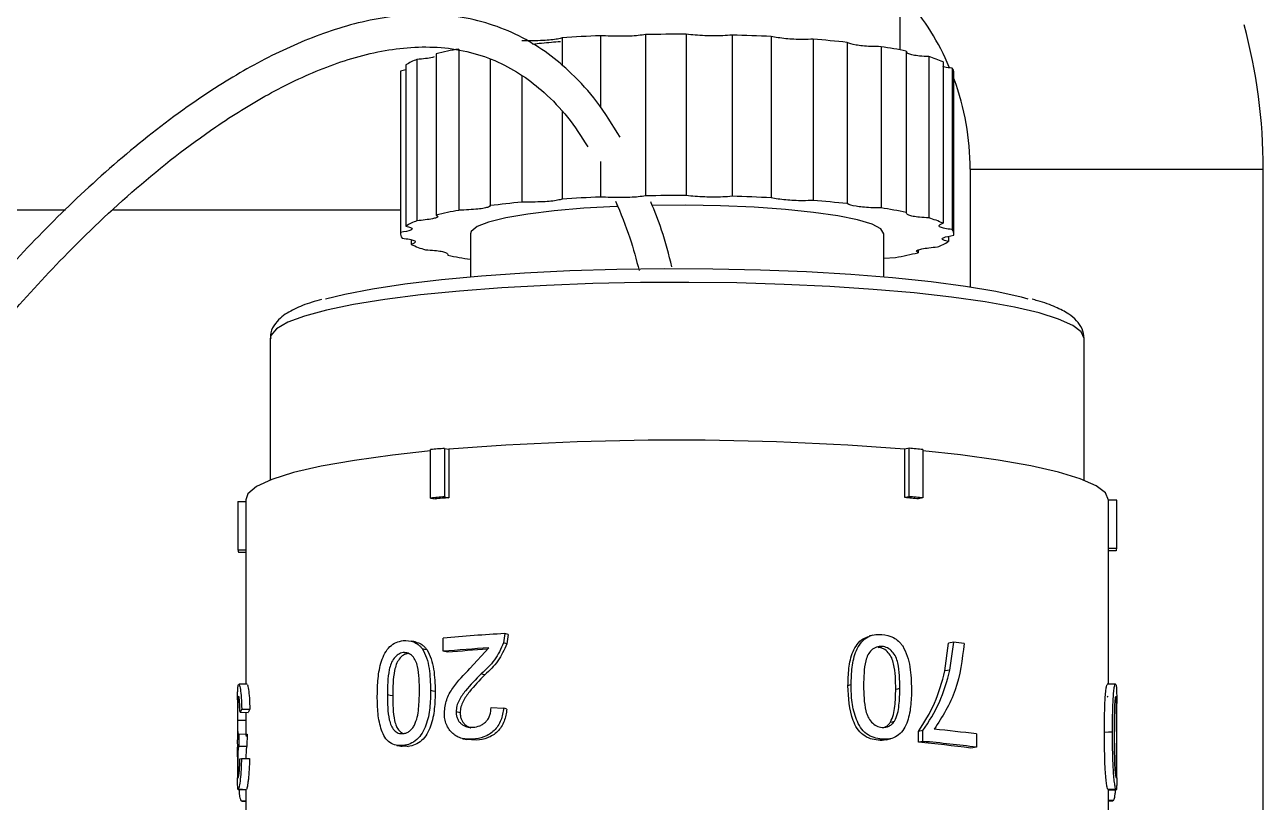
# Model space of a CAD drawing. Extents: x 75 to 2075, y 25 to 1460.
# Drawn here: x 436.7 to 531.8, y 1102.7 to 1162.4 of the extents above; entities that cross this region are included whole.
import ezdxf

# ---------------------------------------------------------------- set-up
doc = ezdxf.new("R2010")
doc.units = 0
doc.header["$LTSCALE"] = 5
doc.linetypes.add('SLD-KATı', pattern=[0])
doc.layers.get('0').update_dxf_attribs({"linetype": 'CONTINUOUS'})

msp = doc.modelspace()

# ---------------------------------------------------------------- linework, layer by layer
at = {"color": 7, "linetype": 'SLD-KATı'}
for p, q in [((503.877, 1160.478), (503.877, 1163.74)), ((477.928, 1161.411), (477.928, 1159.263)), ((480.857, 1161.561), (480.857, 1156.066)), ((484.334, 1161.657), (484.334, 1149.278)), ((487.455, 1161.675), (487.455, 1149.295)), ((490.976, 1161.618), (490.976, 1149.238)), ((493.983, 1161.501), (493.983, 1149.121)), ((497.205, 1161.296), (497.205, 1148.917)), ((499.804, 1161.057), (499.804, 1148.677)), ((468.251, 1160.183), (468.251, 1147.803)), ((469.627, 1160.49), (469.627, 1160.478)), ((469.983, 1160.543), (469.983, 1148.163)), ((502.411, 1160.724), (502.411, 1148.345)), ((504.347, 1160.386), (504.347, 1148.006)), ((465.926, 1159.322), (465.926, 1146.942)), ((466.77, 1159.738), (466.77, 1147.358)), ((472.386, 1159.759), (472.386, 1148.523)), ((506.083, 1159.958), (506.083, 1147.578)), ((507.168, 1159.553), (507.168, 1147.173)), ((465.502, 1158.738), (465.502, 1146.358)), ((465.926, 1158.938), (465.514, 1158.835)), ((465.514, 1158.835), (465.514, 1146.455)), ((474.837, 1158.522), (474.837, 1148.791)), ((507.864, 1159.072), (507.864, 1146.692)), ((508.002, 1146.358), (508.002, 1158.738)), ((477.928, 1155.737), (477.928, 1149.031)), ((480.857, 1151.923), (480.857, 1149.181)), ((509.252, 1151.317), (509.252, 1142.293)), ((531.752, 1071.729), (531.752, 1151.317)), ((359.877, 1148.192), (439.793, 1148.192)), ((443.48, 1148.192), (465.502, 1148.192)), ((466.336, 1145.908), (466.336, 1145.543)), ((470.877, 1146.358), (470.877, 1143.069)), ((502.627, 1143.069), (502.627, 1146.358)), ((507.578, 1146.157), (507.578, 1145.774)), ((505.254, 1145.075), (505.254, 1144.912)), ((502.627, 1144.495), (503.522, 1144.553)), ((455.502, 1138.311), (455.502, 1127.45)), ((518.002, 1127.45), (518.002, 1138.311)), ((467.824, 1126.081), (467.824, 1129.795)), ((468.892, 1129.891), (468.892, 1126.177)), ((468.892, 1129.891), (469.223, 1129.818)), ((469.223, 1129.818), (469.223, 1126.104)), ((504.558, 1129.896), (504.228, 1129.823)), ((504.228, 1126.109), (504.228, 1129.823)), ((504.558, 1126.182), (504.558, 1129.896)), ((505.627, 1129.8), (505.627, 1126.086)), ((453.627, 1125.931), (453.627, 1111.787)), ((467.824, 1126.081), (468.175, 1126.01)), ((468.892, 1126.177), (469.223, 1126.104)), ((504.558, 1126.182), (504.228, 1126.109)), ((505.627, 1126.086), (505.277, 1126.015)), ((519.877, 1111.79), (519.877, 1125.931)), ((520.502, 1125.913), (519.877, 1125.914)), ((520.502, 1122.199), (520.502, 1125.913)), ((453.012, 1125.816), (453.627, 1125.818)), ((453.012, 1125.816), (453.012, 1122.102)), ((453.012, 1122.102), (453.627, 1122.104)), ((520.502, 1122.199), (519.877, 1122.2)), ((453.068, 1121.926), (453.627, 1121.931)), ((520.473, 1122.023), (519.877, 1122.027)), ((473.524, 1115.675), (473.423, 1114.962)), ((473.769, 1115.595), (473.524, 1115.675)), ((473.769, 1115.595), (473.67, 1114.882)), ((468.791, 1114.313), (468.791, 1115.332)), ((470.843, 1113.003), (472.296, 1114.579)), ((473.67, 1114.882), (473.423, 1114.962)), ((507.314, 1112.811), (507.592, 1114.941)), ((507.985, 1115.009), (507.592, 1114.941)), ((507.702, 1112.879), (507.985, 1115.009)), ((469.123, 1114.24), (468.791, 1114.313)), ((520.501, 1110.748), (520.502, 1110.297)), ((453.002, 1110.6), (453.002, 1107.518)), ((453.317, 1109.877), (453.19, 1109.631)), ((453.936, 1109.865), (453.812, 1109.622)), ((472.471, 1110.005), (473.427, 1109.962)), ((520.502, 1104.609), (520.502, 1110.297)), ((453.19, 1109.631), (453.812, 1109.622)), ((453.631, 1109.624), (453.63, 1109.038)), ((470.092, 1109.595), (469.778, 1109.67)), ((453.059, 1107.772), (453.105, 1107.973)), ((453.105, 1107.973), (453.097, 1107.041)), ((453.105, 1107.973), (453.728, 1107.967)), ((453.728, 1107.967), (453.72, 1107.035)), ((505.626, 1108.228), (505.276, 1108.156)), ((505.276, 1107.331), (505.276, 1108.156)), ((505.626, 1107.403), (505.626, 1108.228)), ((509.727, 1107.972), (509.727, 1106.953)), ((453.097, 1107.041), (453.086, 1107.032)), ((453.086, 1107.032), (453.709, 1107.026)), ((453.097, 1107.041), (453.72, 1107.035)), ((453.72, 1107.035), (453.709, 1107.026)), ((466.104, 1107.014), (465.637, 1107.034)), ((471.352, 1107.488), (470.566, 1107.55)), ((505.626, 1107.403), (505.276, 1107.331)), ((509.727, 1106.953), (509.301, 1106.889)), ((453.002, 1106.212), (453.002, 1104.605)), ((453.18, 1106.049), (453.303, 1106.092)), ((453.303, 1106.092), (453.923, 1106.08)), ((453.627, 1103.698), (453.627, 1098.076)), ((453.692, 1103.719), (453.665, 1103.73)), ((519.841, 1103.7), (519.816, 1103.711)), ((519.877, 1098.076), (519.877, 1103.683)), ((453.275, 1102.839), (453.344, 1102.83)), ((453.343, 1102.811), (453.627, 1102.817)), ((520.188, 1102.893), (520.256, 1102.869))]:
    msp.add_line(p, q, dxfattribs=at)
at = {"color": 8, "linetype": 'SLD-KATı'}
msp.add_line((509.252, 1151.317), (531.752, 1151.317), dxfattribs=at)
at = {"color": 7, "linetype": 'SLD-KATı', "flags": 128}
for points in [[(465.514, 1158.835), (465.505, 1158.781), (465.502, 1158.738)], [(482.143, 1148.459), (482.089, 1148.456), (479.592, 1148.317), (477.3, 1148.122), (475.281, 1147.875), (473.591, 1147.585), (472.28, 1147.26), (471.386, 1146.909), (470.933, 1146.542), (470.877, 1146.358)], [(502.627, 1146.36), (502.396, 1146.731), (501.715, 1147.091), (500.604, 1147.43), (499.094, 1147.739), (497.229, 1148.007), (495.063, 1148.228), (492.657, 1148.396), (490.082, 1148.504), (487.411, 1148.551), (484.828, 1148.537)], [(459.764, 1141.361), (461.231, 1141.73), (463.362, 1142.147), (465.848, 1142.525), (468.65, 1142.857), (471.727, 1143.14), (475.032, 1143.368), (478.515, 1143.538), (482.122, 1143.648), (485.8, 1143.696), (489.492, 1143.68), (493.142, 1143.603), (496.696, 1143.463), (500.099, 1143.265), (503.299, 1143.01), (506.249, 1142.702), (508.903, 1142.347), (511.222, 1141.949), (513.169, 1141.515), (513.686, 1141.376)], [(467.824, 1129.691), (464.901, 1129.374), (461.967, 1128.97), (459.421, 1128.519), (457.301, 1128.028), (455.64, 1127.504), (454.465, 1126.955), (453.794, 1126.39), (453.627, 1125.931)], [(519.877, 1125.914), (519.644, 1126.474), (518.916, 1127.027), (517.705, 1127.562), (516.03, 1128.074), (513.914, 1128.553), (511.391, 1128.993), (508.497, 1129.387), (505.627, 1129.696)], [(467.173, 1114.518), (467.354, 1114.483), (467.535, 1114.448)], [(502.187, 1114.619), (502.333, 1114.657), (502.478, 1114.695)], [(466.104, 1114.147), (465.909, 1114.181), (465.714, 1114.215)], [(471.991, 1112.509), (471.851, 1112.547), (471.712, 1112.586)], [(507.702, 1112.879), (507.508, 1112.845), (507.314, 1112.811)], [(453.733, 1111.786), (453.422, 1111.789), (453.111, 1111.792)], [(500.114, 1111.746), (499.991, 1111.707), (499.867, 1111.667)], [(464.92, 1110.902), (464.714, 1110.935), (464.508, 1110.967)], [(467.825, 1111.325), (468, 1111.289), (468.176, 1111.253)], [(503.536, 1111.407), (503.694, 1111.444), (503.852, 1111.481)], [(453.317, 1109.877), (453.627, 1109.871), (453.936, 1109.865)], [(473.674, 1109.883), (473.551, 1109.922), (473.427, 1109.962)], [(453.005, 1109.039), (453.317, 1109.038), (453.63, 1109.038)], [(503.133, 1108.875), (503.288, 1108.913), (503.442, 1108.95)], [(520.178, 1108.105), (519.869, 1108.099), (519.559, 1108.093)], [(465.714, 1107.081), (465.909, 1107.048), (466.104, 1107.014)], [(471.352, 1107.488), (471.207, 1107.526), (471.062, 1107.564)], [(502.478, 1107.561), (502.333, 1107.523), (502.187, 1107.485)], [(453.038, 1103.702), (453.35, 1103.7), (453.662, 1103.698)], [(453.069, 1103.724), (453.381, 1103.722), (453.692, 1103.719)], [(520.44, 1103.716), (520.128, 1103.713), (519.816, 1103.711)], [(519.843, 1103.683), (520.155, 1103.685), (520.467, 1103.687)], [(453.275, 1102.839), (453.585, 1102.844), (453.627, 1102.845)], [(520.256, 1102.869), (519.946, 1102.874), (519.877, 1102.876)]]:
    msp.add_lwpolyline(points, dxfattribs=at)
at = {"color": 8, "linetype": 'SLD-KATı', "flags": 128}
msp.add_lwpolyline([(518.002, 1138.315), (517.779, 1138.826), (517.121, 1139.33), (516.036, 1139.82), (514.54, 1140.288), (512.654, 1140.729), (510.405, 1141.135), (507.823, 1141.502), (504.946, 1141.825), (501.813, 1142.098), (498.469, 1142.317), (494.96, 1142.481), (491.337, 1142.586), (487.648, 1142.631), (483.948, 1142.615), (480.286, 1142.539), (476.715, 1142.404), (473.286, 1142.211), (470.045, 1141.963), (467.039, 1141.664), (464.309, 1141.318), (461.895, 1140.93), (459.829, 1140.505), (458.142, 1140.049), (456.856, 1139.569), (455.99, 1139.071), (455.555, 1138.563), (455.502, 1138.311)], dxfattribs=at)
at = {"color": 7, "linetype": 'SLD-KATı'}
for centre, radius, start, end in [((489.252, 1151.317), 20, 23.09987, 40.69992), ((489.252, 1151.317), 42.5, 0, 15.12437), ((485.885, 1034.716), 126.945, 92.26974, 93.59363), ((486.75, 1008.78), 152.897, 89.7359, 90.90555), ((487.155, 1024.44), 137.231, 87.14787, 88.40452), ((490.301, 1072.164), 89.399, 83.89771, 85.57079), ((474.77, 1133.122), 27.835, 99.90302, 103.54522), ((496.789, 1122.897), 38.242, 78.60142, 81.54774), ((468.18, 1155.812), 4.171, 109.75113, 122.7055), ((503.909, 1152.481), 7.787, 65.2571, 73.78485), ((507.47, 1158.714), 0.532, 2.56519, 42.30159), ((489.252, 1151.317), 20, 0, 20.2408), ((481.805, 1073.694), 75.419, 95.30078, 97.17376), ((485.885, 1022.336), 126.945, 92.26974, 93.59363), ((486.75, 996.4), 152.897, 89.7359, 90.90555), ((487.153, 1011.953), 137.339, 87.14908, 88.40473), ((490.301, 1059.784), 89.399, 83.89771, 85.57079), ((474.77, 1120.742), 27.835, 99.90302, 103.54522), ((496.789, 1110.518), 38.242, 78.60142, 81.54774), ((468.182, 1143.429), 4.175, 109.75807, 122.70262), ((503.909, 1140.101), 7.787, 65.2571, 73.78485), ((465.993, 1146.361), 0.488, 168.89486, 223.7664), ((507.512, 1146.355), 0.488, 348.89087, 43.77038), ((469.593, 1152.607), 7.779, 245.25244, 253.78951), ((498.74, 1171.946), 27.808, 279.90108, 283.54692), ((505.323, 1149.286), 4.174, 289.75622, 302.70141), ((476.581, 1181.479), 37.511, 258.58596, 261.25477), ((481.34, 985.527), 144.9, 94.92805, 95.35193), ((486.754, 912.525), 217.999, 85.4025, 94.61262), ((492.012, 983.738), 146.696, 84.67465, 85.09385), ((481.34, 981.813), 144.9, 94.92805, 95.35193), ((481.652, 982.042), 144.597, 94.93106, 95.34796), ((491.945, 983.039), 143.596, 84.67292, 85.09324), ((492.012, 980.024), 146.696, 84.67465, 85.09385), ((453.742, 1122.235), 0.741, 190.3003, 204.60102), ((519.83, 1122.219), 0.673, 343.06536, 358.30895), ((483.48, 945.187), 170.778, 93.34231, 94.93433), ((483.073, 949.362), 165.568, 93.73235, 94.94872), ((483.075, 953.149), 161.694, 93.86078, 94.94984), ((495.828, 1006.248), 109.438, 83.19809, 83.62211), ((495.172, 994.055), 114.843, 82.71869, 84.34613), ((494.513, 990.766), 117.061, 82.74231, 84.72435), ((494.695, 988.965), 118.941, 82.7395, 84.72701)]:
    msp.add_arc(centre, radius, start, end, dxfattribs=at)
for points, knots in [([(482.365, 1153.789), (481.798, 1154.714), (480.726, 1156.464), (478.808, 1158.579), (476.876, 1160.221), (474.868, 1161.478), (472.64, 1162.435), (469.432, 1163.239), (465.235, 1163.28), (460.413, 1162.157), (455.839, 1160.249), (451.012, 1157.497), (446.008, 1153.872), (440.949, 1149.46), (436.502, 1144.985), (432.507, 1140.503), (428.679, 1135.784), (424.238, 1129.744), (419.54, 1122.476), (414.989, 1114.205), (411.192, 1105.829), (408.747, 1098.718), (407.375, 1092.98), (406.688, 1088.588), (406.46, 1084.129), (406.806, 1080.367), (407.501, 1077.534), (408.29, 1075.389), (409.362, 1073.352), (410.919, 1071.292), (413, 1069.396), (415.838, 1067.667), (418.217, 1066.969), (419.487, 1066.596)], [0, 0, 0, 0, 0.019368, 0.03667, 0.050411, 0.064218, 0.078537, 0.093454, 0.123434, 0.154288, 0.185581, 0.217451, 0.261103, 0.305556, 0.348972, 0.38561, 0.424783, 0.470321, 0.536218, 0.600081, 0.663841, 0.727472, 0.759267, 0.791245, 0.824823, 0.858529, 0.876617, 0.891642, 0.910957, 0.929119, 0.949866, 0.973238, 1, 1, 1, 1]), ([(477.928, 1161.411), (477.822, 1161.377), (477.621, 1161.312), (477.083, 1161.24), (476.177, 1161.174), (475.39, 1161.172), (474.837, 1161.171)], [0, 0, 0, 0, 0.209003, 0.395332, 0.574942, 1, 1, 1, 1]), ([(475.641, 1160.927), (476.108, 1160.979), (476.779, 1161.054), (477.552, 1161.106), (477.786, 1161.122)], [0, 0, 0, 0, 0.698011, 1, 1, 1, 1]), ([(484.334, 1161.657), (484.156, 1161.629), (483.821, 1161.577), (483.148, 1161.531), (482.139, 1161.507), (481.386, 1161.539), (480.857, 1161.561)], [0, 0, 0, 0, 0.209004, 0.395328, 0.574942, 1, 1, 1, 1]), ([(490.976, 1161.618), (490.745, 1161.599), (490.308, 1161.563), (489.566, 1161.548), (488.552, 1161.568), (487.908, 1161.631), (487.455, 1161.675)], [0, 0, 0, 0, 0.209, 0.395328, 0.574936, 1, 1, 1, 1]), ([(497.205, 1161.296), (496.943, 1161.288), (496.446, 1161.273), (495.709, 1161.29), (494.789, 1161.353), (494.316, 1161.44), (493.983, 1161.501)], [0, 0, 0, 0, 0.209004, 0.395332, 0.574939, 1, 1, 1, 1]), ([(502.411, 1160.724), (502.143, 1160.728), (501.636, 1160.734), (500.974, 1160.783), (500.239, 1160.881), (499.984, 1160.984), (499.804, 1161.057)], [0, 0, 0, 0, 0.209007, 0.39533, 0.57494, 1, 1, 1, 1]), ([(420.067, 1069.027), (418.913, 1069.367), (416.768, 1069.999), (414.302, 1071.556), (412.563, 1073.22), (411.304, 1074.987), (410.434, 1076.749), (409.776, 1078.676), (409.206, 1081.307), (408.972, 1084.8), (409.252, 1088.926), (409.938, 1093.012), (411.271, 1098.387), (413.603, 1105.089), (417.195, 1113.005), (421.478, 1120.823), (426.109, 1128.058), (430.726, 1134.369), (435.136, 1139.752), (439.829, 1144.876), (445.145, 1149.931), (450.436, 1154.089), (455.279, 1157.111), (459.503, 1159.152), (463.931, 1160.526), (467.828, 1160.841), (470.868, 1160.356), (472.989, 1159.62), (474.899, 1158.554), (476.698, 1157.133), (478.434, 1155.321), (479.389, 1153.82), (479.884, 1153.042)], [0, 0, 0, 0, 0.026835, 0.049835, 0.070129, 0.087703, 0.106039, 0.12118, 0.140136, 0.174318, 0.207861, 0.239931, 0.272, 0.336086, 0.400259, 0.464509, 0.530492, 0.585297, 0.631429, 0.677991, 0.731723, 0.78497, 0.817554, 0.849275, 0.880627, 0.910746, 0.925444, 0.93969, 0.953174, 0.966357, 0.982575, 1, 1, 1, 1]), ([(506.083, 1159.958), (505.836, 1159.973), (505.369, 1160), (504.849, 1160.075), (504.412, 1160.187), (504.397, 1160.28), (504.387, 1160.342)], [0, 0, 0, 0, 0.227927, 0.431129, 0.627003, 1, 1, 1, 1]), ([(468.108, 1159.934), (468.061, 1159.92), (467.789, 1159.836), (467.231, 1159.782), (466.77, 1159.738)], [0, 0, 0, 0, 0.17442, 1, 1, 1, 1]), ([(507.864, 1159.072), (507.653, 1159.096), (507.348, 1159.13), (507.189, 1159.179), (507.14, 1159.195)], [0, 0, 0, 0, 0.691679, 1, 1, 1, 1]), ([(477.928, 1149.031), (477.822, 1148.997), (477.621, 1148.932), (477.083, 1148.86), (476.177, 1148.794), (475.39, 1148.792), (474.837, 1148.791)], [0, 0, 0, 0, 0.209002, 0.395331, 0.574941, 1, 1, 1, 1]), ([(484.334, 1149.278), (484.156, 1149.25), (483.821, 1149.197), (483.148, 1149.151), (482.139, 1149.127), (481.386, 1149.159), (480.857, 1149.181)], [0, 0, 0, 0, 0.209004, 0.395328, 0.574942, 1, 1, 1, 1]), ([(482.03, 1148.867), (482.419, 1147.932), (483.144, 1146.188), (483.612, 1144.379), (483.829, 1143.54)], [0, 0, 0, 0, 0.536142, 1, 1, 1, 1]), ([(486.35, 1143.816), (486.11, 1144.767), (485.681, 1146.458), (485.024, 1148.093), (484.736, 1148.809)], [0, 0, 0, 0, 0.561992, 1, 1, 1, 1]), ([(490.976, 1149.238), (490.745, 1149.219), (490.308, 1149.183), (489.566, 1149.168), (488.552, 1149.189), (487.908, 1149.251), (487.455, 1149.295)], [0, 0, 0, 0, 0.209, 0.395328, 0.574937, 1, 1, 1, 1]), ([(497.205, 1148.917), (496.943, 1148.908), (496.446, 1148.893), (495.709, 1148.911), (494.789, 1148.973), (494.316, 1149.06), (493.983, 1149.121)], [0, 0, 0, 0, 0.209004, 0.395332, 0.57494, 1, 1, 1, 1]), ([(468.251, 1147.803), (468.31, 1147.767), (468.422, 1147.698), (468.293, 1147.596), (467.842, 1147.469), (467.213, 1147.404), (466.77, 1147.358)], [0, 0, 0, 0, 0.209002, 0.395328, 0.574937, 1, 1, 1, 1]), ([(472.386, 1148.523), (472.362, 1148.486), (472.315, 1148.416), (471.964, 1148.325), (471.251, 1148.223), (470.506, 1148.188), (469.983, 1148.163)], [0, 0, 0, 0, 0.209001, 0.395332, 0.574939, 1, 1, 1, 1]), ([(502.411, 1148.345), (502.143, 1148.348), (501.636, 1148.354), (500.974, 1148.403), (500.239, 1148.502), (499.984, 1148.605), (499.804, 1148.677)], [0, 0, 0, 0, 0.209006, 0.395329, 0.574939, 1, 1, 1, 1]), ([(506.083, 1147.578), (505.836, 1147.593), (505.369, 1147.621), (504.848, 1147.695), (504.369, 1147.82), (504.356, 1147.929), (504.347, 1148.006)], [0, 0, 0, 0, 0.209002, 0.395331, 0.57494, 1, 1, 1, 1]), ([(465.926, 1146.942), (466.064, 1146.91), (466.324, 1146.849), (466.429, 1146.747), (466.284, 1146.607), (465.832, 1146.518), (465.514, 1146.455)], [0, 0, 0, 0, 0.209002, 0.395329, 0.574938, 1, 1, 1, 1]), ([(507.864, 1146.692), (507.662, 1146.717), (507.28, 1146.763), (506.95, 1146.856), (506.775, 1146.996), (507.006, 1147.1), (507.168, 1147.173)], [0, 0, 0, 0, 0.209002, 0.39533, 0.574938, 1, 1, 1, 1]), ([(465.64, 1146.023), (465.843, 1145.999), (466.225, 1145.952), (466.554, 1145.859), (466.73, 1145.72), (466.499, 1145.616), (466.336, 1145.543)], [0, 0, 0, 0, 0.209001, 0.395329, 0.57494, 1, 1, 1, 1]), ([(507.578, 1145.774), (507.441, 1145.806), (507.181, 1145.866), (507.075, 1145.969), (507.22, 1146.109), (507.673, 1146.198), (507.991, 1146.261)], [0, 0, 0, 0, 0.209002, 0.395329, 0.574941, 1, 1, 1, 1]), ([(467.421, 1145.137), (467.668, 1145.123), (468.135, 1145.095), (468.657, 1145.021), (469.135, 1144.895), (469.148, 1144.786), (469.157, 1144.71)], [0, 0, 0, 0, 0.209003, 0.395328, 0.574941, 1, 1, 1, 1]), ([(505.254, 1144.912), (505.194, 1144.948), (505.082, 1145.017), (505.211, 1145.119), (505.663, 1145.246), (506.292, 1145.312), (506.734, 1145.358)], [0, 0, 0, 0, 0.209004, 0.395331, 0.574941, 1, 1, 1, 1]), ([(459.448, 1141.316), (459.198, 1141.248), (458.373, 1141.025), (457.32, 1140.588), (456.383, 1140.044), (455.794, 1139.374), (455.48, 1138.76), (455.534, 1138.403), (455.546, 1138.318)], [0, 0, 0, 0, 0.113159, 0.372839, 0.645465, 0.807326, 0.954269, 1, 1, 1, 1]), ([(518.002, 1138.323), (517.965, 1138.585), (517.887, 1139.127), (517.411, 1139.746), (516.766, 1140.271), (515.798, 1140.754), (514.866, 1141.115), (514.147, 1141.298), (514.008, 1141.333)], [0, 0, 0, 0, 0.138217, 0.286916, 0.458515, 0.690736, 0.940322, 1, 1, 1, 1]), ([(499.867, 1111.667), (499.878, 1112.115), (499.9, 1113.011), (500.139, 1114.11), (500.554, 1114.864), (500.979, 1115.298), (501.333, 1115.412), (501.495, 1115.463)], [0, 0, 0, 0, 0.293212, 0.585695, 0.732033, 0.878066, 1, 1, 1, 1]), ([(500.114, 1111.746), (500.125, 1112.195), (500.148, 1113.092), (500.393, 1114.188), (500.814, 1114.948), (501.278, 1115.388), (501.863, 1115.618), (502.273, 1115.614), (502.478, 1115.612)], [0, 0, 0, 0, 0.248906, 0.497484, 0.622313, 0.747532, 0.873475, 1, 1, 1, 1]), ([(501.76, 1115.553), (501.715, 1115.54), (501.625, 1115.515), (501.535, 1115.49), (501.491, 1115.478)], [0, 0, 0, 0, 0.500004, 1, 1, 1, 1]), ([(502.478, 1115.612), (502.783, 1115.562), (503.239, 1115.488), (503.694, 1115.151), (503.923, 1114.922), (504.022, 1114.789), (504.071, 1114.723)], [0, 0, 0, 0, 0.500312, 0.750429, 0.875336, 1, 1, 1, 1]), ([(463.73, 1110.873), (463.739, 1111.324), (463.757, 1112.224), (463.953, 1113.36), (464.295, 1114.189), (464.68, 1114.706), (465.175, 1115.033), (465.534, 1115.099), (465.714, 1115.132)], [0, 0, 0, 0, 0.248908, 0.497485, 0.622315, 0.747535, 0.873479, 1, 1, 1, 1]), ([(465.714, 1115.132), (465.986, 1115.134), (466.395, 1115.138), (466.817, 1114.881), (467.033, 1114.692), (467.126, 1114.576), (467.173, 1114.518)], [0, 0, 0, 0, 0.500317, 0.750436, 0.875342, 1, 1, 1, 1]), ([(466.722, 1115.024), (466.66, 1115.035), (466.536, 1115.058), (466.411, 1115.08), (466.349, 1115.092)], [0, 0, 0, 0, 0.500012, 1, 1, 1, 1]), ([(466.72, 1114.99), (466.776, 1114.987), (466.964, 1114.976), (467.186, 1114.807), (467.399, 1114.622), (467.49, 1114.506), (467.535, 1114.448)], [0, 0, 0, 0, 0.173714, 0.58643, 0.793182, 1, 1, 1, 1]), ([(467.173, 1114.518), (467.296, 1114.287), (467.542, 1113.825), (467.78, 1112.737), (467.807, 1111.89), (467.825, 1111.325)], [0, 0, 0, 0, 0.250379, 0.500477, 1, 1, 1, 1]), ([(473.423, 1114.962), (473.214, 1114.504), (472.793, 1113.585), (472.074, 1112.92), (471.712, 1112.586)], [0, 0, 0, 0, 0.497393, 1, 1, 1, 1]), ([(473.67, 1114.882), (473.465, 1114.425), (473.054, 1113.51), (472.346, 1112.843), (471.991, 1112.509)], [0, 0, 0, 0, 0.498729, 1, 1, 1, 1]), ([(502.478, 1114.695), (502.331, 1114.688), (502.036, 1114.675), (501.662, 1114.415), (501.377, 1114.053), (501.087, 1113.145), (501.078, 1112.333), (501.07, 1111.684)], [0, 0, 0, 0, 0.126234, 0.251969, 0.377156, 0.501976, 1, 1, 1, 1]), ([(503.536, 1111.407), (503.529, 1112.056), (503.52, 1112.868), (503.25, 1113.819), (502.978, 1114.219), (502.621, 1114.537), (502.332, 1114.591), (502.187, 1114.619)], [0, 0, 0, 0, 0.500484, 0.625669, 0.750594, 0.875332, 1, 1, 1, 1]), ([(503.852, 1111.481), (503.845, 1112.131), (503.836, 1112.944), (503.56, 1113.896), (503.283, 1114.296), (502.919, 1114.613), (502.626, 1114.668), (502.478, 1114.695)], [0, 0, 0, 0, 0.497973, 0.622802, 0.747994, 0.873723, 1, 1, 1, 1]), ([(504.071, 1114.723), (504.199, 1114.469), (504.457, 1113.961), (504.702, 1112.83), (504.729, 1111.977), (504.748, 1111.409)], [0, 0, 0, 0, 0.250377, 0.500474, 1, 1, 1, 1]), ([(508.79, 1114.916), (508.639, 1113.679), (508.338, 1111.199), (507.104, 1109.294), (506.486, 1108.339)], [0, 0, 0, 0, 0.498765, 1, 1, 1, 1]), ([(465.714, 1114.215), (465.585, 1114.183), (465.326, 1114.12), (465.005, 1113.797), (464.764, 1113.388), (464.521, 1112.431), (464.514, 1111.618), (464.508, 1110.967)], [0, 0, 0, 0, 0.126231, 0.251966, 0.377155, 0.501981, 1, 1, 1, 1]), ([(466.104, 1114.147), (465.977, 1114.116), (465.722, 1114.053), (465.407, 1113.729), (465.171, 1113.321), (464.933, 1112.365), (464.926, 1111.552), (464.92, 1110.902)], [0, 0, 0, 0, 0.124617, 0.249357, 0.374291, 0.499465, 1, 1, 1, 1]), ([(466.966, 1111.238), (466.959, 1111.887), (466.951, 1112.698), (466.694, 1113.602), (466.438, 1113.954), (466.106, 1114.208), (465.845, 1114.213), (465.714, 1114.215)], [0, 0, 0, 0, 0.497967, 0.622789, 0.747987, 0.873712, 1, 1, 1, 1]), ([(467.535, 1114.448), (467.656, 1114.216), (467.898, 1113.753), (468.131, 1112.665), (468.158, 1111.818), (468.176, 1111.253)], [0, 0, 0, 0, 0.2496871, 0.4998151, 1, 1, 1, 1]), ([(468.88, 1109.585), (468.916, 1109.928), (468.99, 1110.616), (469.686, 1111.818), (470.38, 1112.528), (470.843, 1113.003)], [0, 0, 0, 0, 0.2477395, 0.4974269, 1, 1, 1, 1]), ([(471.712, 1112.586), (471.295, 1112.167), (470.669, 1111.539), (470.053, 1110.69), (469.817, 1110.123), (469.791, 1109.82), (469.778, 1109.67)], [0, 0, 0, 0, 0.501963, 0.751706, 0.876139, 1, 1, 1, 1]), ([(505.276, 1108.156), (505.725, 1108.858), (506.622, 1110.263), (507.084, 1111.962), (507.314, 1112.811)], [0, 0, 0, 0, 0.499844, 1, 1, 1, 1]), ([(505.626, 1108.228), (506.083, 1108.928), (506.995, 1110.328), (507.467, 1112.029), (507.702, 1112.879)], [0, 0, 0, 0, 0.500627, 1, 1, 1, 1]), ([(453.003, 1110.6), (453.003, 1110.673), (453.002, 1110.891), (453.006, 1111.191), (453.02, 1111.581), (453.048, 1111.694), (453.066, 1111.769)], [0, 0, 0, 0, 0.1112294, 0.3325856, 0.555336, 1, 1, 1, 1]), ([(453.066, 1111.769), (453.088, 1111.788), (453.132, 1111.826), (453.219, 1111.44), (453.294, 1110.77), (453.309, 1110.174), (453.317, 1109.877)], [0, 0, 0, 0, 0.252286, 0.502941, 0.751964, 1, 1, 1, 1]), ([(453.736, 1111.75), (453.743, 1111.753), (453.761, 1111.761), (453.799, 1111.616), (453.852, 1111.323), (453.914, 1110.755), (453.929, 1110.162), (453.936, 1109.865)], [0, 0, 0, 0, 0.098197, 0.247799, 0.399551, 0.69954, 1, 1, 1, 1]), ([(471.991, 1112.509), (471.581, 1112.09), (470.966, 1111.462), (470.362, 1110.614), (470.131, 1110.048), (470.105, 1109.746), (470.092, 1109.595)], [0, 0, 0, 0, 0.500536, 0.750308, 0.875272, 1, 1, 1, 1]), ([(502.187, 1107.485), (501.985, 1107.514), (501.582, 1107.572), (501.009, 1107.88), (500.543, 1108.371), (499.965, 1109.615), (499.91, 1110.755), (499.867, 1111.667)], [0, 0, 0, 0, 0.125358, 0.250588, 0.375578, 0.50098, 1, 1, 1, 1]), ([(502.478, 1107.561), (502.273, 1107.591), (501.863, 1107.649), (501.279, 1107.957), (500.803, 1108.448), (500.415, 1109.279), (500.134, 1110.393), (500.121, 1111.295), (500.114, 1111.746)], [0, 0, 0, 0, 0.126499, 0.252548, 0.377657, 0.502459, 0.751107, 1, 1, 1, 1]), ([(501.07, 1111.684), (501.077, 1111.031), (501.086, 1110.215), (501.383, 1109.269), (501.665, 1108.865), (502.045, 1108.556), (502.34, 1108.504), (502.489, 1108.478)], [0, 0, 0, 0, 0.497948, 0.62275, 0.747959, 0.873669, 1, 1, 1, 1]), ([(519.559, 1108.093), (519.561, 1108.541), (519.564, 1109.435), (519.6, 1110.508), (519.656, 1111.235), (519.71, 1111.627), (519.756, 1111.789), (519.776, 1111.776), (519.779, 1111.773)], [0, 0, 0, 0, 0.276688, 0.552678, 0.690765, 0.828566, 0.966375, 1, 1, 1, 1]), ([(520.403, 1111.796), (520.3, 1111.795), (520.092, 1111.793), (519.884, 1111.79), (519.781, 1111.789)], [0, 0, 0, 0, 0.499973, 1, 1, 1, 1]), ([(520.178, 1108.105), (520.18, 1108.553), (520.183, 1109.447), (520.22, 1110.522), (520.276, 1111.245), (520.332, 1111.644), (520.393, 1111.824), (520.424, 1111.786), (520.44, 1111.767)], [0, 0, 0, 0, 0.248908, 0.497484, 0.622314, 0.747533, 0.873477, 1, 1, 1, 1]), ([(520.44, 1111.767), (520.457, 1111.692), (520.484, 1111.579), (520.496, 1111.207), (520.5, 1110.959), (520.501, 1110.819), (520.501, 1110.748)], [0, 0, 0, 0, 0.500314, 0.750425, 0.875333, 1, 1, 1, 1]), ([(453.063, 1110.846), (453.052, 1110.8), (453.034, 1110.73), (453.02, 1110.481), (453.013, 1110.246), (453.009, 1109.972), (453.005, 1109.571), (453.005, 1109.251), (453.005, 1109.039)], [0, 0, 0, 0, 0.25171, 0.378693, 0.503013, 0.627343, 0.752579, 1, 1, 1, 1]), ([(453.19, 1109.631), (453.186, 1109.809), (453.176, 1110.164), (453.151, 1110.552), (453.125, 1110.758), (453.095, 1110.878), (453.076, 1110.859), (453.063, 1110.846)], [0, 0, 0, 0, 0.24854, 0.497059, 0.621418, 0.748212, 1, 1, 1, 1]), ([(465.714, 1107.081), (465.534, 1107.076), (465.175, 1107.064), (464.681, 1107.275), (464.287, 1107.687), (463.971, 1108.455), (463.746, 1109.523), (463.736, 1110.423), (463.73, 1110.873)], [0, 0, 0, 0, 0.126498, 0.252546, 0.377658, 0.502461, 0.75111, 1, 1, 1, 1]), ([(464.508, 1110.967), (464.513, 1110.316), (464.52, 1109.501), (464.77, 1108.604), (465.008, 1108.247), (465.333, 1108.002), (465.593, 1108), (465.723, 1107.999)], [0, 0, 0, 0, 0.497949, 0.622752, 0.747957, 0.873665, 1, 1, 1, 1]), ([(464.92, 1110.902), (464.924, 1110.249), (464.93, 1109.432), (465.178, 1108.544), (465.379, 1108.206), (465.563, 1108.094), (465.637, 1108.049)], [0, 0, 0, 0, 0.5994908, 0.7494005, 0.8990834, 1, 1, 1, 1]), ([(467.825, 1111.325), (467.815, 1110.874), (467.794, 1109.974), (467.575, 1108.84), (467.196, 1108.017), (466.781, 1107.506), (466.259, 1107.181), (465.896, 1107.114), (465.714, 1107.081)], [0, 0, 0, 0, 0.248918, 0.497499, 0.622367, 0.747567, 0.873483, 1, 1, 1, 1]), ([(468.176, 1111.253), (468.166, 1110.803), (468.145, 1109.903), (467.931, 1108.77), (467.559, 1107.948), (467.152, 1107.437), (466.64, 1107.112), (466.283, 1107.047), (466.104, 1107.014)], [0, 0, 0, 0, 0.250528, 0.500421, 0.625484, 0.750234, 0.874985, 1, 1, 1, 1]), ([(466.585, 1108.636), (466.664, 1108.842), (466.823, 1109.253), (466.942, 1110.14), (466.957, 1110.799), (466.966, 1111.238)], [0, 0, 0, 0, 0.249915, 0.500012, 1, 1, 1, 1]), ([(504.748, 1111.409), (504.737, 1110.96), (504.716, 1110.063), (504.492, 1108.97), (504.096, 1108.217), (503.655, 1107.783), (503.09, 1107.556), (502.683, 1107.56), (502.478, 1107.561)], [0, 0, 0, 0, 0.2489209, 0.4975005, 0.6223673, 0.7475691, 0.873484, 1, 1, 1, 1]), ([(503.133, 1108.875), (503.217, 1109.066), (503.386, 1109.449), (503.51, 1110.312), (503.525, 1110.969), (503.536, 1111.407)], [0, 0, 0, 0, 0.249413, 0.499572, 1, 1, 1, 1]), ([(503.442, 1108.95), (503.528, 1109.141), (503.699, 1109.523), (503.826, 1110.387), (503.842, 1111.043), (503.852, 1111.481)], [0, 0, 0, 0, 0.249914, 0.500012, 1, 1, 1, 1]), ([(519.816, 1110.844), (519.805, 1110.863), (519.793, 1110.884), (519.781, 1110.803), (519.779, 1110.795)], [0, 0, 0, 0, 0.897289, 1, 1, 1, 1]), ([(520.44, 1110.85), (520.429, 1110.855), (520.407, 1110.867), (520.372, 1110.638), (520.342, 1110.301), (520.31, 1109.418), (520.308, 1108.607), (520.307, 1107.958)], [0, 0, 0, 0, 0.1262323, 0.2519685, 0.3771523, 0.5019759, 1, 1, 1, 1]), ([(520.499, 1107.524), (520.499, 1108.175), (520.499, 1108.988), (520.493, 1109.962), (520.483, 1110.384), (520.468, 1110.731), (520.449, 1110.81), (520.44, 1110.85)], [0, 0, 0, 0, 0.497973, 0.622793, 0.74799, 0.873715, 1, 1, 1, 1]), ([(473.427, 1109.962), (473.379, 1109.644), (473.307, 1109.166), (473.011, 1108.593), (472.706, 1108.224), (472.337, 1107.936), (471.788, 1107.663), (471.352, 1107.604), (471.062, 1107.564)], [0, 0, 0, 0, 0.247423, 0.372875, 0.496732, 0.621594, 0.74806, 1, 1, 1, 1]), ([(471.082, 1108.483), (471.261, 1108.508), (471.53, 1108.546), (471.862, 1108.729), (472.084, 1108.914), (472.265, 1109.148), (472.432, 1109.511), (472.455, 1109.807), (472.471, 1110.005)], [0, 0, 0, 0, 0.2520287, 0.3779601, 0.5034229, 0.6283772, 0.7527821, 1, 1, 1, 1]), ([(473.674, 1109.883), (473.627, 1109.565), (473.557, 1109.088), (473.266, 1108.514), (472.968, 1108.149), (472.607, 1107.859), (472.068, 1107.586), (471.637, 1107.527), (471.352, 1107.488)], [0, 0, 0, 0, 0.24969, 0.375842, 0.499874, 0.622438, 0.750118, 1, 1, 1, 1]), ([(453.005, 1109.039), (453.005, 1108.844), (453.005, 1108.552), (453.008, 1108.227), (453.013, 1108.028), (453.019, 1107.874), (453.032, 1107.743), (453.048, 1107.76), (453.059, 1107.772)], [0, 0, 0, 0, 0.2472672, 0.3718228, 0.4968844, 0.6222115, 0.7482922, 1, 1, 1, 1]), ([(453.63, 1109.038), (453.63, 1108.843), (453.63, 1108.551), (453.633, 1108.226), (453.637, 1108.026), (453.644, 1107.874), (453.652, 1107.773), (453.661, 1107.777), (453.664, 1107.779)], [0, 0, 0, 0, 0.297939, 0.44752, 0.59714, 0.746515, 0.896275, 1, 1, 1, 1]), ([(471.062, 1107.564), (470.782, 1107.563), (470.362, 1107.56), (469.851, 1107.759), (469.513, 1107.996), (469.235, 1108.312), (469.023, 1108.691), (468.925, 1109.054), (468.884, 1109.355), (468.881, 1109.508), (468.88, 1109.585)], [0, 0, 0, 0, 0.251691, 0.377469, 0.502795, 0.627925, 0.752074, 0.876009, 0.938007, 1, 1, 1, 1]), ([(469.778, 1109.67), (469.782, 1109.58), (469.791, 1109.399), (469.868, 1109.149), (469.996, 1108.927), (470.165, 1108.744), (470.369, 1108.605), (470.67, 1108.481), (470.917, 1108.482), (471.082, 1108.483)], [0, 0, 0, 0, 0.123837, 0.247762, 0.367675, 0.497114, 0.622499, 0.748247, 1, 1, 1, 1]), ([(470.092, 1109.595), (470.096, 1109.505), (470.105, 1109.325), (470.181, 1109.074), (470.306, 1108.853), (470.471, 1108.667), (470.673, 1108.535), (470.82, 1108.453), (470.903, 1108.446), (470.906, 1108.446)], [0, 0, 0, 0, 0.165513, 0.330844, 0.490294, 0.661805, 0.827294, 0.992752, 1, 1, 1, 1]), ([(502.489, 1108.478), (502.535, 1108.476), (502.629, 1108.472), (502.814, 1108.492), (503.033, 1108.565), (503.265, 1108.725), (503.383, 1108.875), (503.442, 1108.95)], [0, 0, 0, 0, 0.125756, 0.251392, 0.50175, 0.751279, 1, 1, 1, 1]), ([(502.611, 1108.462), (502.65, 1108.474), (502.776, 1108.511), (502.959, 1108.653), (503.075, 1108.801), (503.133, 1108.875)], [0, 0, 0, 0, 0.184745, 0.592236, 1, 1, 1, 1]), ([(465.723, 1107.999), (465.765, 1108.005), (465.848, 1108.017), (466.013, 1108.069), (466.211, 1108.18), (466.421, 1108.38), (466.53, 1108.551), (466.585, 1108.636)], [0, 0, 0, 0, 0.12575, 0.251393, 0.501749, 0.751289, 1, 1, 1, 1]), ([(519.816, 1103.711), (519.8, 1103.757), (519.77, 1103.848), (519.711, 1104.206), (519.654, 1104.737), (519.576, 1106.032), (519.567, 1107.178), (519.559, 1108.093)], [0, 0, 0, 0, 0.125356, 0.250585, 0.375577, 0.50098, 1, 1, 1, 1]), ([(520.44, 1103.716), (520.424, 1103.762), (520.393, 1103.855), (520.333, 1104.213), (520.275, 1104.746), (520.223, 1105.611), (520.182, 1106.75), (520.179, 1107.653), (520.178, 1108.105)], [0, 0, 0, 0, 0.126498, 0.252547, 0.377657, 0.502455, 0.751108, 1, 1, 1, 1]), ([(520.307, 1107.958), (520.308, 1107.305), (520.309, 1106.488), (520.343, 1105.516), (520.372, 1105.088), (520.408, 1104.746), (520.429, 1104.67), (520.44, 1104.632)], [0, 0, 0, 0, 0.497952, 0.622753, 0.747958, 0.873667, 1, 1, 1, 1]), ([(453.002, 1106.212), (453.002, 1106.283), (453.002, 1106.519), (453.004, 1106.781), (453.009, 1107.01), (453.012, 1107.106), (453.014, 1107.154)], [0, 0, 0, 0, 0.174836, 0.585734, 0.792616, 1, 1, 1, 1]), ([(453.014, 1107.154), (453.01, 1107.183), (453.002, 1107.228), (453.003, 1107.443), (453.003, 1107.518)], [0, 0, 0, 0, 0.653538, 1, 1, 1, 1]), ([(453.086, 1107.032), (453.074, 1106.993), (453.049, 1106.914), (453.03, 1106.665), (453.02, 1106.398), (453.015, 1106.148), (453.013, 1105.92), (453.013, 1105.738), (453.013, 1105.647), (453.013, 1105.602)], [0, 0, 0, 0, 0.25192, 0.502888, 0.626556, 0.752117, 0.875984, 0.937989, 1, 1, 1, 1]), ([(453.709, 1107.026), (453.697, 1106.987), (453.673, 1106.909), (453.655, 1106.661), (453.645, 1106.394), (453.641, 1106.213), (453.64, 1106.104), (453.64, 1106.085)], [0, 0, 0, 0, 0.322456, 0.644603, 0.804053, 0.966786, 1, 1, 1, 1]), ([(465.233, 1107.092), (465.301, 1107.081), (465.435, 1107.058), (465.57, 1107.036), (465.637, 1107.025)], [0, 0, 0, 0, 0.499999, 1, 1, 1, 1]), ([(470.255, 1107.623), (470.307, 1107.61), (470.411, 1107.584), (470.515, 1107.559), (470.567, 1107.546)], [0, 0, 0, 0, 0.500007, 1, 1, 1, 1]), ([(502.83, 1107.54), (502.814, 1107.533), (502.617, 1107.448), (502.393, 1107.467), (502.187, 1107.485)], [0, 0, 0, 0, 0.082434, 1, 1, 1, 1]), ([(502.833, 1107.531), (502.885, 1107.544), (502.988, 1107.57), (503.092, 1107.596), (503.144, 1107.608)], [0, 0, 0, 0, 0.499997, 1, 1, 1, 1]), ([(520.489, 1105.026), (520.491, 1105.21), (520.496, 1105.578), (520.498, 1106.432), (520.499, 1107.087), (520.499, 1107.524)], [0, 0, 0, 0, 0.249903, 0.500009, 1, 1, 1, 1]), ([(453.067, 1104.637), (453.078, 1104.674), (453.095, 1104.729), (453.12, 1104.917), (453.138, 1105.095), (453.154, 1105.309), (453.17, 1105.625), (453.176, 1105.881), (453.18, 1106.049)], [0, 0, 0, 0, 0.251606, 0.378464, 0.502796, 0.624405, 0.752147, 1, 1, 1, 1]), ([(453.303, 1106.092), (453.294, 1105.806), (453.275, 1105.233), (453.21, 1104.465), (453.13, 1103.912), (453.089, 1103.787), (453.069, 1103.724)], [0, 0, 0, 0, 0.248375, 0.497306, 0.747837, 1, 1, 1, 1]), ([(453.923, 1106.08), (453.913, 1105.795), (453.895, 1105.225), (453.841, 1104.583), (453.793, 1104.185), (453.743, 1103.873), (453.713, 1103.78), (453.692, 1103.719)], [0, 0, 0, 0, 0.25017, 0.499619, 0.624409, 0.750182, 1, 1, 1, 1]), ([(453.013, 1105.602), (453.013, 1105.448), (453.014, 1105.215), (453.018, 1104.968), (453.024, 1104.816), (453.031, 1104.702), (453.044, 1104.612), (453.057, 1104.627), (453.067, 1104.637)], [0, 0, 0, 0, 0.24698, 0.372828, 0.49662, 0.624056, 0.748077, 1, 1, 1, 1]), ([(520.44, 1104.632), (520.443, 1104.626), (520.45, 1104.614), (520.461, 1104.619), (520.472, 1104.674), (520.483, 1104.815), (520.487, 1104.956), (520.489, 1105.026)], [0, 0, 0, 0, 0.125749, 0.251384, 0.501741, 0.751274, 1, 1, 1, 1]), ([(453.069, 1103.724), (453.053, 1103.709), (453.021, 1103.679), (453.006, 1103.94), (453.002, 1104.278), (453.002, 1104.498), (453.002, 1104.605)], [0, 0, 0, 0, 0.339477, 0.67734, 0.844393, 1, 1, 1, 1]), ([(520.502, 1104.609), (520.502, 1104.49), (520.502, 1104.186), (520.496, 1103.844), (520.478, 1103.659), (520.452, 1103.697), (520.44, 1103.716)], [0, 0, 0, 0, 0.176437, 0.449486, 0.724087, 1, 1, 1, 1]), ([(453.113, 1103.629), (453.119, 1103.538), (453.138, 1103.262), (453.192, 1102.978), (453.248, 1102.885), (453.275, 1102.839)], [0, 0, 0, 0, 0.198714, 0.598402, 1, 1, 1, 1]), ([(520.256, 1102.869), (520.29, 1102.929), (520.339, 1103.018), (520.386, 1103.331), (520.407, 1103.534), (520.414, 1103.67), (520.415, 1103.687)], [0, 0, 0, 0, 0.4831715, 0.7259421, 0.9655067, 1, 1, 1, 1]), ([(519.877, 1102.841), (519.879, 1102.841), (519.984, 1102.84), (520.088, 1102.838), (520.192, 1102.835)], [0, 0, 0, 0, 0.016058, 1, 1, 1, 1])]:
    msp.add_open_spline(points, degree=3, knots=knots, dxfattribs=at)

doc.saveas('drawing.dxf')
